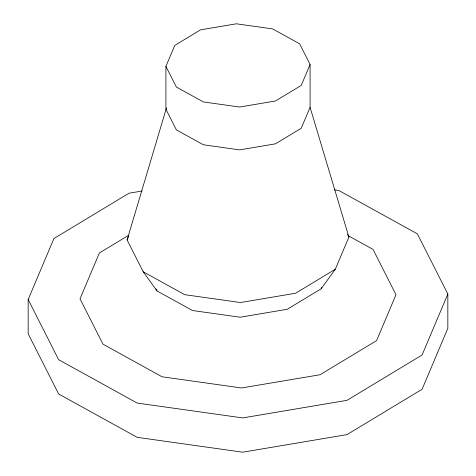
<?xml version="1.0" encoding="UTF-8"?>
<svg xmlns="http://www.w3.org/2000/svg" width="476" height="476" viewBox="0 0 476 476"><rect width="100%" height="100%" fill="white"/><g stroke="black" fill="none" stroke-linecap="round" stroke-linejoin="round"><path stroke-width="0.71" d="M310.084 107.326L301.237 128.258L275.449 143.835L239.624 149.88L203.365 144.769L176.382 129.883L165.916 109.2L165.916 66.354L174.763 45.422L200.551 29.845L236.376 23.8L272.635 28.905L299.618 43.798L310.084 64.48L310.084 107.326L348.902 237.066L335.288 269.273L321.151 288.795L287.242 309.275L240.136 317.224L192.453 310.507L156.979 290.931L143.205 271.772L127.098 239.952L166.487 107.85M334.432 189.876L338.829 190.495L417.363 233.841L447.839 294.049L447.839 328.327L422.087 389.267L347.01 434.606L242.724 452.2L137.171 437.331L58.637 393.985L28.161 333.777L28.161 299.505L53.913 238.565L128.99 193.22L142.116 191.007M127.098 239.952L128.8 235.923M310.084 64.48L301.237 85.418L275.449 100.989L239.624 107.035L203.365 101.929L176.382 87.037L165.916 66.354M321.151 288.795L321.722 287.45M447.839 294.049L422.087 354.989L347.01 400.328L242.724 417.922L137.171 403.059L58.637 359.713L28.161 299.505M128.621 235.305L99.413 252.952L80.022 298.827L102.965 344.16L162.09 376.79L241.558 387.982L320.068 374.737L376.587 340.602L395.978 294.721L373.035 249.394L348.343 235.769M335.288 269.273L295.614 293.234L240.493 302.534L184.712 294.68L143.205 271.772M347.557 234.412L348.902 237.066M155.973 288.938L156.979 290.931"/></g></svg>
